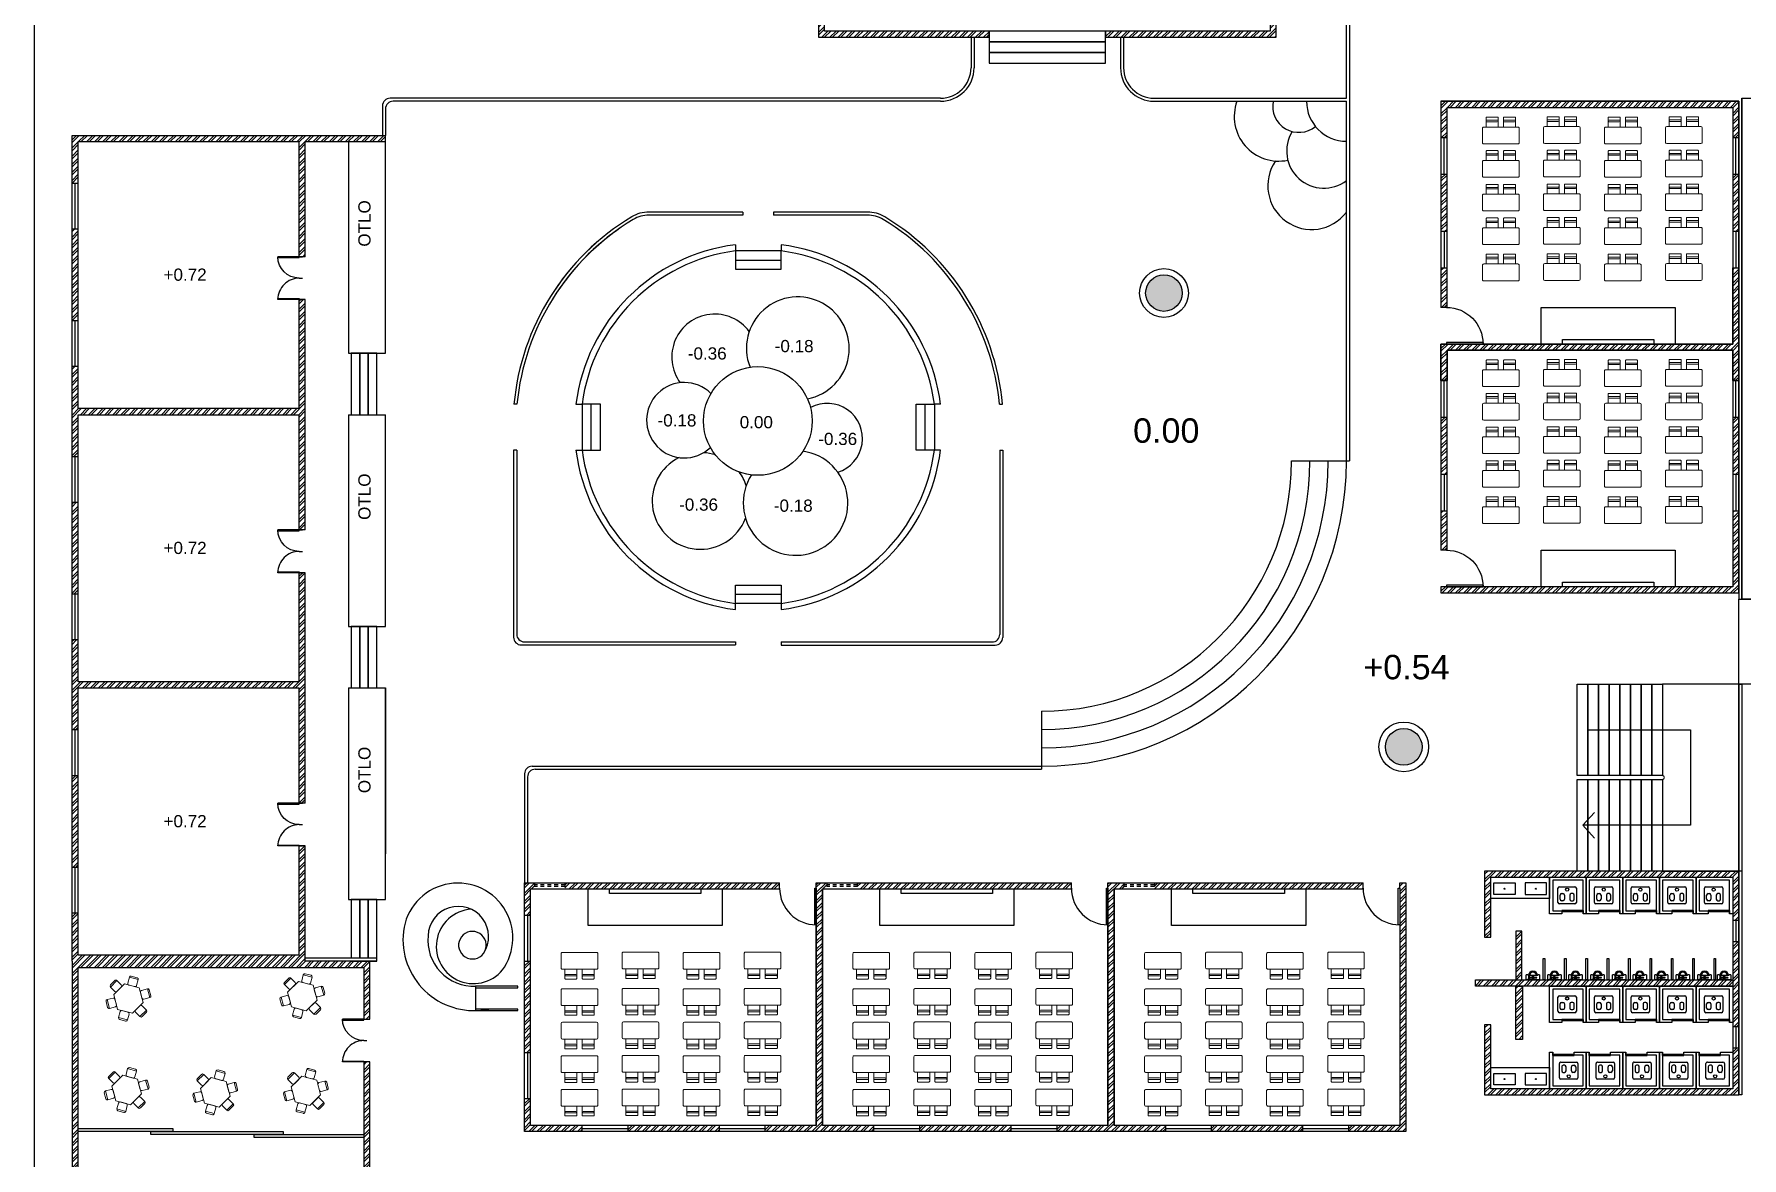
# Model space of a CAD drawing. Header units: metres. Extents: x 217 to 1422, y -179 to 129.
# Drawn here: x 318.2 to 374.1, y 49.3 to 86.1 of the extents above; entities that cross this region are included whole.
import ezdxf

# ---------------------------------------------------------------- set-up
doc = ezdxf.new("R2010")
doc.units = ezdxf.units.M
doc.header["$LTSCALE"] = 0.5
doc.header["$MEASUREMENT"] = 0
doc.linetypes.add('DASHED2', pattern=[0.375, 0.25, -0.125])
doc.layers.add('+1', color=255, linetype='Continuous')
doc.layers.add('FURNITURE F 1 100', color=255, linetype='Continuous', lineweight=13)
doc.styles.get("Standard").update_dxf_attribs({"font": 'arial.ttf'})

# ---------------------------------------------------------------- blocks, each defined once
blk = doc.blocks.new('*U14')
for p, q in [((-40, 0), (-40, 6)), ((0, 0), (0, 6))]:
    blk.add_line(p, q)
blk.add_lwpolyline([(0, 0), (0, -40), (-1.75, -40), (-1.75, 0)], close=True)
blk.add_arc((0, 0), 40, 180, 270)
blk = doc.blocks.new('BENCH1')
at = {"layer": 'FURNITURE F 1 100', "linetype": 'ByBlock', "transparency": 33554687}
for p, q in [((336.583, 46.751), (336.33, 46.751)), ((336.55, 46.726), (336.55, 46.375)), ((336.625, 46.35), (336.33, 46.35)), ((336.625, 46.182), (336.33, 46.182)), ((336.55, 45.806), (336.55, 46.157)), ((336.583, 45.781), (336.33, 45.781))]:
    blk.add_line(p, q, dxfattribs=at)
blk.add_lwpolyline([(336.29, 46.866), (335.82, 46.866, 0.414214), (335.78, 46.826), (335.78, 45.706, 0.414214), (335.82, 45.666), (336.29, 45.666, 0.414214), (336.33, 45.706), (336.33, 46.826, 0.414214)], format="xyb", close=True, dxfattribs=at)
for points in [[(336.65, 46.373), (336.65, 46.726, 0.414214), (336.625, 46.751), (336.53, 46.75, 0.41131), (336.5, 46.72), (336.5, 46.381, 0.411531), (336.53, 46.351), (336.625, 46.35, 0.414214), (336.65, 46.375)], [(336.65, 46.157, 0.414214), (336.625, 46.182), (336.53, 46.181, 0.411531), (336.5, 46.151), (336.5, 45.812, 0.41131), (336.53, 45.782), (336.625, 45.781, 0.414214), (336.65, 45.806), (336.65, 46.159)]]:
    blk.add_lwpolyline(points, format="xyb", dxfattribs=at)
for centre, start, end in [((336.575, 46.725), 90, 180), ((336.575, 46.376), 180.0433, 270.0433), ((336.575, 46.156), 89.9567, 179.9567), ((336.575, 45.807), 180, 270)]:
    blk.add_arc(centre, 0.025, start, end, dxfattribs=at)
blk = doc.blocks.new('*U20')
at = {"transparency": 33554687}
for p, q in [((-40, 0), (-40, 6)), ((0, 0), (0, 6))]:
    blk.add_line(p, q, dxfattribs=at)
blk.add_lwpolyline([(0, 0), (-40, 0), (-40, 1.75), (0, 1.75)], close=True, dxfattribs=at)
blk = doc.blocks.new('xixom3')
for p, q in [((-360, 56), (-360, 608)), ((-304, 665), (304, 665)), ((304, 0), (-304, 0)), ((-273, 179), (-273, 343)), ((-216, 399), (-163, 399)), ((-163, 122), (-216, 122)), ((-107, 343), (-107, 179)), ((107, 343), (107, 179)), ((216, 399), (163, 399)), ((163, 122), (216, 122)), ((273, 179), (273, 343)), ((360, 608), (360, 56))]:
    blk.add_line(p, q)
blk.add_circle((0, 553), 60.6)
for centre, start, end in [((-304, 608), 90, 180), ((-304, 56), 180, 270), ((-216, 343), 90, 180), ((-216, 179), 180, 270), ((-163, 343), 0, 90), ((-163, 179), 270, 0), ((163, 343), 90, 180), ((163, 179), 180, 270), ((216, 343), 0, 90), ((216, 179), 270, 0), ((304, 608), 0, 90), ((304, 56), 270, 0)]:
    blk.add_arc(centre, 56.4, start, end)
blk = doc.blocks.new('mb-tieunam2')
for p, q in [((-225, 0), (225, 0)), ((-225, -175), (-225, 0)), ((96.25, 0), (166.25, 0)), ((225, 0), (225, -175)), ((-225, -175), (-175, -175)), ((-175, -175), (-150, -150)), ((-150, -150), (150, -150)), ((-24.5, -66.2525), (-122.5, -66.2525)), ((-122.5, -83.75), (-24.5, -83.75)), ((19.325, -57.5), (113.75, -57.5)), ((113.75, -92.5), (19.6, -92.5)), ((105, -8.75), (157.5, -8.75)), ((105, -40), (105, -48.75)), ((157.5, -40), (105, -40)), ((105, -48.75), (157.5, -48.75)), ((105, -101.25), (105, -110.0025)), ((157.5, -101.25), (105, -101.25)), ((105, -110.0025), (157.5, -110.0025)), ((113.75, -8.75), (113.75, -40)), ((113.75, -48.75), (113.75, -101.25)), ((148.75, -40), (148.75, -8.75)), ((148.75, -101.25), (148.75, -48.75)), ((150, -150), (175, -175)), ((157.5, -48.75), (157.5, -40)), ((157.5, -110.0025), (157.5, -101.25)), ((175, -175), (225, -175))]:
    blk.add_line(p, q)
blk.add_circle((0, -75), 26.25)
for centre, radius, start, end in [((105.375, 0.385), 9.1422, 182.4084, 267.5916), ((157.125, 0.385), 9.1422, 272.4084, 357.5916), ((0, -150), 150, 180, 0), ((-122.5, -75), 8.75, 90, 270), ((0, -150), 112.5, 180, 0), ((0, -75), 43.75, 22.85047, 168.577), ((0, -75), 43.75, 191.8763, 336.5863)]:
    blk.add_arc(centre, radius, start, end)
blk = doc.blocks.new('WC')
at = {"transparency": 33554687}
for points in [[(365.917, 44.487), (365.917, 46.455), (373.849, 46.455), (373.849, 39.52), (365.917, 39.52), (365.917, 41.621), (365.717, 41.621), (365.717, 39.32), (374.049, 39.32), (374.049, 46.655), (365.717, 46.655), (365.717, 44.487)], [(365.917, 46.455), (367.849, 46.455), (367.849, 45.758), (365.917, 45.758)], [(366.022, 46.263), (366.718, 46.263), (366.718, 45.888), (366.022, 45.888)], [(367.745, 46.263), (367.049, 46.263), (367.049, 45.888), (367.745, 45.888)], [(368.949, 45.355), (368.949, 46.355), (367.949, 46.355), (367.949, 45.355), (368.249, 45.355), (368.249, 45.255), (367.849, 45.255), (367.849, 46.455), (369.049, 46.455), (369.049, 45.255), (368.949, 45.255)], [(370.149, 45.355), (370.149, 46.355), (369.149, 46.355), (369.149, 45.355), (369.449, 45.355), (369.449, 45.255), (369.049, 45.255), (369.049, 46.455), (370.249, 46.455), (370.249, 45.255), (370.149, 45.255)], [(371.349, 45.355), (371.349, 46.355), (370.349, 46.355), (370.349, 45.355), (370.649, 45.355), (370.649, 45.255), (370.249, 45.255), (370.249, 46.455), (371.449, 46.455), (371.449, 45.255), (371.349, 45.255)], [(372.549, 45.355), (372.549, 46.355), (371.549, 46.355), (371.549, 45.355), (371.849, 45.355), (371.849, 45.255), (371.449, 45.255), (371.449, 46.455), (372.649, 46.455), (372.649, 45.255), (372.549, 45.255)], [(373.749, 45.355), (373.749, 46.355), (372.749, 46.355), (372.749, 45.355), (373.049, 45.355), (373.049, 45.255), (372.649, 45.255), (372.649, 46.455), (373.849, 46.455), (373.849, 45.255), (373.749, 45.255)], [(366.741, 43.087), (366.941, 43.087), (366.941, 44.687), (366.741, 44.687)], [(367.689, 43.087), (367.639, 43.087), (367.639, 43.787), (367.689, 43.787)], [(368.389, 43.087), (368.339, 43.087), (368.339, 43.787), (368.389, 43.787)], [(369.089, 43.087), (369.039, 43.087), (369.039, 43.787), (369.089, 43.787)], [(369.789, 43.087), (369.739, 43.087), (369.739, 43.787), (369.789, 43.787)], [(370.489, 43.087), (370.439, 43.087), (370.439, 43.787), (370.489, 43.787)], [(371.189, 43.087), (371.139, 43.087), (371.139, 43.787), (371.189, 43.787)], [(371.889, 43.087), (371.839, 43.087), (371.839, 43.787), (371.889, 43.787)], [(372.589, 43.087), (372.539, 43.087), (372.539, 43.787), (372.589, 43.787)], [(373.289, 43.087), (373.239, 43.087), (373.239, 43.787), (373.289, 43.787)], [(365.417, 43.087), (373.849, 43.087), (373.849, 42.887), (365.417, 42.887)], [(366.746, 42.887), (366.964, 42.887), (366.964, 41.132), (366.746, 41.132)], [(368.949, 41.787), (368.949, 42.787), (367.949, 42.787), (367.949, 41.787), (368.249, 41.787), (368.249, 41.687), (367.849, 41.687), (367.849, 42.887), (369.049, 42.887), (369.049, 41.687), (368.949, 41.687)], [(370.149, 41.787), (370.149, 42.787), (369.149, 42.787), (369.149, 41.787), (369.449, 41.787), (369.449, 41.687), (369.049, 41.687), (369.049, 42.887), (370.249, 42.887), (370.249, 41.687), (370.149, 41.687)], [(371.349, 41.787), (371.349, 42.787), (370.349, 42.787), (370.349, 41.787), (370.649, 41.787), (370.649, 41.687), (370.249, 41.687), (370.249, 42.887), (371.449, 42.887), (371.449, 41.687), (371.349, 41.687)], [(372.549, 41.787), (372.549, 42.787), (371.549, 42.787), (371.549, 41.787), (371.849, 41.787), (371.849, 41.687), (371.449, 41.687), (371.449, 42.887), (372.649, 42.887), (372.649, 41.687), (372.549, 41.687)], [(373.749, 41.787), (373.749, 42.787), (372.749, 42.787), (372.749, 41.787), (373.049, 41.787), (373.049, 41.687), (372.649, 41.687), (372.649, 42.887), (373.849, 42.887), (373.849, 41.687), (373.749, 41.687)], [(367.949, 40.62), (367.949, 39.62), (368.949, 39.62), (368.949, 40.62), (368.649, 40.62), (368.649, 40.72), (369.049, 40.72), (369.049, 39.52), (367.849, 39.52), (367.849, 40.72), (367.949, 40.72)], [(369.149, 40.62), (369.149, 39.62), (370.149, 39.62), (370.149, 40.62), (369.849, 40.62), (369.849, 40.72), (370.249, 40.72), (370.249, 39.52), (369.049, 39.52), (369.049, 40.72), (369.149, 40.72)], [(370.349, 40.62), (370.349, 39.62), (371.349, 39.62), (371.349, 40.62), (371.049, 40.62), (371.049, 40.72), (371.449, 40.72), (371.449, 39.52), (370.249, 39.52), (370.249, 40.72), (370.349, 40.72)], [(371.549, 40.62), (371.549, 39.62), (372.549, 39.62), (372.549, 40.62), (372.249, 40.62), (372.249, 40.72), (372.649, 40.72), (372.649, 39.52), (371.449, 39.52), (371.449, 40.72), (371.549, 40.72)], [(372.749, 40.62), (372.749, 39.62), (373.749, 39.62), (373.749, 40.62), (373.449, 40.62), (373.449, 40.72), (373.849, 40.72), (373.849, 39.52), (372.649, 39.52), (372.649, 40.72), (372.749, 40.72)], [(365.917, 40.217), (367.849, 40.217), (367.849, 39.52), (365.917, 39.52)], [(366.022, 40.025), (366.718, 40.025), (366.718, 39.65), (366.022, 39.65)], [(367.745, 40.025), (367.049, 40.025), (367.049, 39.65), (367.745, 39.65)]]:
    blk.add_lwpolyline(points, close=True, dxfattribs=at)
for centre in [(366.37, 46.075), (367.397, 46.075), (366.37, 39.837), (367.397, 39.837)]:
    blk.add_circle(centre, 0.0158, dxfattribs=at)
for name, p, xscale, yscale, zscale in [('xixom3', (368.423, 45.581), 0.0008390603702762252, 0.0008390603702762252, 0.0008390603702762252), ('xixom3', (369.623, 45.581), 0.0008390603702762252, 0.0008390603702762252, 0.0008390603702762252), ('xixom3', (370.823, 45.581), 0.0008390603702762252, 0.0008390603702762252, 0.0008390603702762252), ('xixom3', (372.023, 45.581), 0.0008390603702762252, 0.0008390603702762252, 0.0008390603702762252), ('xixom3', (373.223, 45.581), 0.0008390603702762252, 0.0008390603702762252, 0.0008390603702762252), ('xixom3', (368.423, 42.013), 0.0008390603702762252, 0.0008390603702762252, 0.0008390603702762252), ('xixom3', (369.623, 42.013), 0.0008390603702762252, 0.0008390603702762252, 0.0008390603702762252), ('xixom3', (370.823, 42.013), 0.0008390603702762252, 0.0008390603702762252, 0.0008390603702762252), ('xixom3', (372.023, 42.013), 0.0008390603702762252, 0.0008390603702762252, 0.0008390603702762252), ('xixom3', (373.223, 42.013), 0.0008390603702762252, 0.0008390603702762252, 0.0008390603702762252), ('*U20', (367.949, 40.615), -0.01749999999999975, 0.01749999999999975, 0.01749999999999975), ('*U20', (369.149, 40.615), -0.01749999999999975, 0.01749999999999975, 0.01749999999999975), ('*U20', (370.349, 40.615), -0.01749999999999975, 0.01749999999999975, 0.01749999999999975), ('*U20', (371.549, 40.615), -0.01749999999999975, 0.01749999999999975, 0.01749999999999975), ('*U20', (372.749, 40.615), -0.01749999999999975, 0.01749999999999975, 0.01749999999999975)]:
    blk.add_blockref(name, p, dxfattribs=dict(at, xscale=xscale, yscale=yscale, zscale=zscale))
at = {"transparency": 33554687, "rotation": 180}
for name, p, xscale, yscale, zscale in [('*U20', (368.949, 45.36), -0.01749999999999975, 0.01749999999999975, 0.01749999999999975), ('*U20', (370.149, 45.36), -0.01749999999999975, 0.01749999999999975, 0.01749999999999975), ('*U20', (371.349, 45.36), -0.01749999999999975, 0.01749999999999975, 0.01749999999999975), ('*U20', (372.549, 45.36), -0.01749999999999975, 0.01749999999999975, 0.01749999999999975), ('*U20', (373.749, 45.36), -0.01749999999999975, 0.01749999999999975, 0.01749999999999975), ('mb-tieunam2', (367.302, 43.087), 0.000966153071577638, 0.000966153071577638, 0.000966153071577638), ('mb-tieunam2', (368.007, 43.087), 0.000966153071577638, 0.000966153071577638, 0.000966153071577638), ('mb-tieunam2', (368.696, 43.087), 0.000966153071577638, 0.000966153071577638, 0.000966153071577638), ('mb-tieunam2', (369.421, 43.087), 0.000966153071577638, 0.000966153071577638, 0.000966153071577638), ('mb-tieunam2', (370.126, 43.087), 0.000966153071577638, 0.000966153071577638, 0.000966153071577638), ('mb-tieunam2', (370.805, 43.087), 0.000966153071577638, 0.000966153071577638, 0.000966153071577638), ('mb-tieunam2', (371.51, 43.087), 0.000966153071577638, 0.000966153071577638, 0.000966153071577638), ('mb-tieunam2', (372.215, 43.087), 0.000966153071577638, 0.000966153071577638, 0.000966153071577638), ('mb-tieunam2', (372.929, 43.087), 0.000966153071577638, 0.000966153071577638, 0.000966153071577638), ('mb-tieunam2', (373.57, 43.087), 0.000966153071577638, 0.000966153071577638, 0.000966153071577638), ('*U20', (368.949, 41.792), -0.01749999999999975, 0.01749999999999975, 0.01749999999999975), ('*U20', (370.149, 41.792), -0.01749999999999975, 0.01749999999999975, 0.01749999999999975), ('*U20', (371.349, 41.792), -0.01749999999999975, 0.01749999999999975, 0.01749999999999975), ('*U20', (372.549, 41.792), -0.01749999999999975, 0.01749999999999975, 0.01749999999999975), ('*U20', (373.749, 41.792), -0.01749999999999975, 0.01749999999999975, 0.01749999999999975), ('xixom3', (368.476, 40.394), 0.0008390603702762252, 0.0008390603702762252, 0.0008390603702762252), ('xixom3', (369.676, 40.394), 0.0008390603702762252, 0.0008390603702762252, 0.0008390603702762252), ('xixom3', (370.876, 40.394), 0.0008390603702762252, 0.0008390603702762252, 0.0008390603702762252), ('xixom3', (372.076, 40.394), 0.0008390603702762252, 0.0008390603702762252, 0.0008390603702762252), ('xixom3', (373.276, 40.394), 0.0008390603702762252, 0.0008390603702762252, 0.0008390603702762252)]:
    blk.add_blockref(name, p, dxfattribs=dict(at, xscale=xscale, yscale=yscale, zscale=zscale))
blk = doc.blocks.new('MESA PARA LACTANTES')
for p, q in [((-0.585, 1.186), (-0.685, 1.013)), ((-0.517, 1.204), (-0.667, 0.945)), ((-0.343, 1.104), (-0.517, 1.204)), ((-0.25, 1.166), (-0.5, 0.733)), ((0.25, 1.166), (-0.25, 1.166)), ((-0.15, 1.416), (-0.15, 1.216)), ((0.15, 1.416), (-0.15, 1.416)), ((0.1, 1.466), (-0.1, 1.466)), ((-0.1, 1.166), (0.1, 1.166)), ((0.15, 1.216), (0.15, 1.416)), ((0.5, 0.733), (0.25, 1.166)), ((0.517, 1.204), (0.343, 1.104)), ((0.667, 0.945), (0.517, 1.204)), ((0.685, 1.013), (0.585, 1.186)), ((-0.667, 0.945), (-0.493, 0.845)), ((-0.667, 0.521), (-0.493, 0.621)), ((-0.5, 0.733), (-0.25, 0.3)), ((-0.425, 0.863), (-0.325, 1.036)), ((-0.425, 0.603), (-0.325, 0.43)), ((0.25, 0.3), (0.5, 0.733)), ((0.325, 1.036), (0.425, 0.863)), ((0.325, 0.43), (0.425, 0.603)), ((0.493, 0.845), (0.667, 0.945)), ((0.493, 0.621), (0.667, 0.521)), ((-0.585, 0.28), (-0.685, 0.453)), ((-0.517, 0.262), (-0.667, 0.521)), ((-0.343, 0.362), (-0.517, 0.262)), ((-0.25, 0.3), (0.25, 0.3)), ((-0.15, 0.05), (-0.15, 0.25)), ((0.15, 0.05), (-0.15, 0.05)), ((-0.1, 0.3), (0.1, 0.3)), ((0.1, 0), (-0.1, 0)), ((0.15, 0.25), (0.15, 0.05)), ((0.517, 0.262), (0.343, 0.362)), ((0.667, 0.521), (0.517, 0.262)), ((0.685, 0.453), (0.585, 0.28))]:
    blk.add_line(p, q)
for centre, start, end in [((-0.542, 1.161), 60, 150), ((-0.1, 1.416), 90, 180), ((-0.1, 1.216), 180, 270), ((0.1, 1.416), 0, 90), ((0.1, 1.216), 270, 0), ((0.542, 1.161), 30, 120), ((-0.642, 0.988), 150, 240), ((-0.468, 0.888), 240, 330), ((-0.468, 0.578), 30, 120), ((-0.368, 1.061), 330, 60), ((0.368, 1.061), 120, 210), ((0.468, 0.888), 210, 300), ((0.468, 0.578), 60, 150), ((0.642, 0.988), 300, 30), ((-0.642, 0.478), 120, 210), ((-0.542, 0.305), 210, 300), ((-0.368, 0.405), 300, 30), ((-0.1, 0.25), 90, 180), ((-0.1, 0.05), 180, 270), ((0.1, 0.25), 0, 90), ((0.1, 0.05), 270, 0), ((0.368, 0.405), 150, 240), ((0.542, 0.305), 240, 330), ((0.642, 0.478), 330, 60)]:
    blk.add_arc(centre, 0.05, start, end)

msp = doc.modelspace()

# ---------------------------------------------------------------- hatches: boundary and pattern name
at = {"ltscale": 0.5, "transparency": 33554636}
h = msp.add_hatch(dxfattribs=at)
h.set_pattern_fill('ANSI32', color=256, scale=0.5)
h.paths.add_polyline_path([(329.689, 82.772), (319.416, 82.772), (319.416, 81.196), (319.616, 81.196), (319.616, 82.572), (326.862, 82.572), (326.862, 78.796), (326.967, 78.796), (327.062, 78.796), (327.062, 82.572), (329.689, 82.572)])
h.paths.add_polyline_path([(319.616, 79.696), (319.416, 79.696), (319.416, 76.696), (319.616, 76.696)])
h.paths.add_polyline_path([(319.616, 75.196), (319.416, 75.196), (319.416, 72.242), (319.616, 72.242), (319.616, 73.619), (326.862, 73.619), (326.862, 69.842), (327.062, 69.842), (327.062, 73.619), (327.062, 77.396), (326.862, 77.396), (326.862, 73.819), (319.616, 73.819)])
h.paths.add_polyline_path([(319.616, 70.742), (319.416, 70.742), (319.416, 67.742), (319.616, 67.742)])
h.paths.add_polyline_path([(327.062, 68.442), (326.862, 68.442), (326.862, 64.866), (319.616, 64.866), (319.616, 66.242), (319.416, 66.242), (319.416, 63.289), (319.616, 63.289), (319.616, 64.666), (326.862, 64.666), (326.862, 60.889), (327.062, 60.889), (327.062, 64.666)])
h.paths.add_polyline_path([(319.616, 61.789), (319.416, 61.789), (319.416, 58.789), (319.616, 58.789)])
h.paths.add_polyline_path([(329.178, 55.712), (327.062, 55.712), (327.062, 59.489), (326.862, 59.489), (326.862, 55.912), (319.616, 55.912), (319.616, 57.289), (319.416, 57.289), (319.416, 55.712), (319.416, 47.759), (319.616, 47.759), (319.616, 55.512), (328.978, 55.512), (328.978, 53.813), (329.083, 53.813), (329.178, 53.813)])
h.paths.add_polyline_path([(329.178, 52.413), (328.978, 52.413), (328.978, 47.759), (329.178, 47.759)], flags=17)
h.paths.add_polyline_path([(335.404, 47.859), (331.223, 47.859), (331.223, 37.599), (331.423, 37.599), (331.423, 47.659), (335.404, 47.659)])
h.paths.add_polyline_path([(340.985, 47.859), (336.804, 47.859), (336.804, 47.659), (340.785, 47.659), (340.785, 37.599), (340.985, 37.599)])
h.paths.add_polyline_path([(334.57, 58.286), (334.248, 58.286), (334.248, 57.209), (334.448, 57.209), (334.448, 58.086), (334.57, 58.086)])
h.paths.add_polyline_path([(342.61, 58.286), (335.57, 58.286), (335.57, 58.086), (342.61, 58.086)])
h.paths.add_polyline_path([(334.448, 55.709), (334.248, 55.709), (334.248, 52.709), (334.448, 52.709)])
h.paths.add_polyline_path([(334.448, 51.209), (334.248, 51.209), (334.248, 50.132), (336.129, 50.132), (336.129, 50.332), (334.448, 50.332)])
h.paths.add_polyline_path([(340.629, 50.332), (337.629, 50.332), (337.629, 50.132), (340.629, 50.132)])
h.paths.add_polyline_path([(350.191, 50.332), (347.191, 50.332), (347.191, 50.132), (350.191, 50.132)])
h.paths.add_polyline_path([(355.253, 50.332), (353.572, 50.332), (353.572, 58.086), (353.895, 58.086), (353.895, 58.286), (353.372, 58.286), (353.372, 58.106), (353.372, 56.906), (353.372, 50.332), (351.691, 50.332), (351.691, 50.132), (353.572, 50.132), (355.253, 50.132)])
h.paths.add_polyline_path([(352.172, 58.286), (345.153, 58.286), (345.153, 58.086), (352.172, 58.086)])
h.paths.add_polyline_path([(344.153, 58.286), (343.81, 58.286), (343.81, 58.106), (343.81, 56.906), (343.81, 50.332), (342.129, 50.332), (342.129, 50.132), (344.01, 50.132), (345.691, 50.132), (345.691, 50.332), (344.01, 50.332), (344.01, 58.086), (344.153, 58.086)])
h.paths.add_polyline_path([(361.735, 58.286), (354.895, 58.286), (354.895, 58.086), (361.735, 58.086)])
h.paths.add_polyline_path([(363.135, 58.286), (362.935, 58.286), (362.935, 58.106), (362.935, 56.906), (362.935, 50.332), (361.253, 50.332), (361.253, 50.132), (363.135, 50.132)])
h.paths.add_polyline_path([(359.753, 50.332), (356.753, 50.332), (356.753, 50.132), (359.753, 50.132)])
h.paths.add_polyline_path([(344.083, 92.018), (343.883, 92.018), (343.883, 91.085), (344.083, 91.085)])
h.paths.add_polyline_path([(344.083, 89.885), (343.883, 89.885), (343.883, 85.988), (349.473, 85.988), (349.473, 86.188), (344.083, 86.188), (344.083, 87.638), (344.083, 87.988), (344.083, 88.338), (344.083, 88.688), (344.083, 89.059), (345.133, 89.059), (345.133, 89.238), (347.375, 89.238), (347.375, 89.259), (346.658, 89.259), (344.083, 89.259)])
h.paths.add_polyline_path([(348.783, 90.09), (348.583, 90.09), (348.583, 89.259), (347.575, 89.259), (347.575, 89.059), (348.783, 89.059)])
h.paths.add_polyline_path([(348.783, 92.207), (348.583, 92.207), (348.583, 91.974), (348.783, 91.974)])
h.paths.add_polyline_path([(348.783, 93.481), (348.583, 93.481), (348.583, 93.207), (348.688, 93.207), (348.783, 93.207)])
h.paths.add_polyline_path([(344.083, 94.149), (343.883, 94.149), (343.883, 93.218), (344.083, 93.218)])
h.paths.add_polyline_path([(344.083, 95.788), (348.583, 95.788), (348.583, 95.598), (348.783, 95.598), (348.783, 95.788), (349.363, 95.788), (349.363, 95.988), (343.883, 95.988), (343.883, 95.349), (344.083, 95.349)])
h.paths.add_polyline_path([(358.883, 95.988), (353.403, 95.988), (353.403, 95.788), (358.683, 95.788), (358.683, 92.959), (353.983, 92.959), (353.983, 92.759), (354.183, 92.759), (355.137, 92.759), (358.683, 92.759), (358.683, 89.259), (355.391, 89.259), (355.391, 89.238), (357.633, 89.238), (357.633, 89.059), (358.683, 89.059), (358.683, 86.188), (353.293, 86.188), (353.293, 85.988), (358.883, 85.988)])
h.paths.add_polyline_path([(355.191, 89.259), (354.183, 89.259), (354.183, 91.759), (353.983, 91.759), (353.983, 89.059), (355.191, 89.059)], flags=17)
h.paths.add_polyline_path([(353.949, 72.26), (356.524, 72.26), (356.524, 73.909), (353.949, 73.909)], flags=9)
h.paths.add_polyline_path([(361.48, 64.51), (364.707, 64.51), (364.707, 66.159), (361.48, 66.159)], flags=9)
at = {"ltscale": 0.5, "transparency": 33554687}
h = msp.add_hatch(dxfattribs=at)
h.set_pattern_fill('ANSI32', color=256, scale=0.5)
h.paths.add_polyline_path([(361.389, 94.584), (363.075, 94.584), (363.075, 94.784), (361.19, 94.784), (361.192, 89.038), (361.189, 86.631), (361.389, 86.631)])
h.paths.add_polyline_path([(367.797, 94.784), (364.275, 94.784), (364.275, 94.584), (367.797, 94.584)])
h.paths.add_polyline_path([(370.951, 94.784), (368.997, 94.784), (368.997, 94.584), (370.751, 94.584), (370.751, 93.707), (370.951, 93.707)])
h.paths.add_polyline_path([(370.951, 92.507), (370.751, 92.507), (370.751, 90.753), (370.951, 90.753)])
h.paths.add_polyline_path([(370.951, 89.553), (370.751, 89.553), (370.751, 86.831), (362.589, 86.831), (362.589, 86.631), (370.951, 86.631)])
h.paths.add_polyline_path([(364.487, 83.688), (373.849, 83.688), (373.849, 82.704), (374.049, 82.704), (374.049, 83.888), (364.287, 83.888), (364.287, 82.704), (364.487, 82.704)])
h.paths.add_polyline_path([(364.487, 81.504), (364.287, 81.504), (364.287, 79.629), (364.487, 79.629)])
h.paths.add_polyline_path([(364.487, 78.429), (364.287, 78.429), (364.287, 77.134), (364.487, 77.134)])
h.paths.add_polyline_path([(374.049, 81.504), (373.849, 81.504), (373.849, 79.629), (374.049, 79.629)])
h.paths.add_polyline_path([(364.487, 73.54), (364.287, 73.54), (364.287, 71.666), (364.487, 71.666)])
h.paths.add_polyline_path([(364.487, 70.466), (364.287, 70.466), (364.287, 69.181), (364.467, 69.181), (364.487, 69.181)], flags=17)
h.paths.add_polyline_path([(374.049, 70.466), (373.849, 70.466), (373.849, 67.981), (364.487, 67.981), (364.287, 67.981), (364.287, 67.781), (374.049, 67.781)])
h.paths.add_polyline_path([(374.049, 73.54), (373.849, 73.54), (373.849, 71.666), (374.049, 71.666)])
h.paths.add_polyline_path([(353.949, 72.26), (356.524, 72.26), (356.524, 73.909), (353.949, 73.909)], flags=9)
h.paths.add_polyline_path([(361.48, 64.51), (364.707, 64.51), (364.707, 66.159), (361.48, 66.159)], flags=9)
h = msp.add_hatch(dxfattribs=at)
h.set_pattern_fill('ANSI32', color=256, scale=0.5)
h.paths.add_polyline_path([(374.049, 78.429), (373.849, 78.429), (373.849, 75.934), (367.568, 75.934), (364.287, 75.934), (364.287, 74.74), (364.487, 74.74), (364.487, 75.734), (373.849, 75.734), (373.849, 74.74), (374.049, 74.74)])
at = {"ltscale": 0.5, "transparency": 33554636}
h = msp.add_hatch(dxfattribs=at)
h.set_pattern_fill('AR-CONC', color=256, scale=0.05)
h.set_pattern_definition([(50, (0, 0), (0.3586301, -0.03137607), [0.0375, -0.4125]), (355, (0, 0), (-0.06937567, 0.37609607), [0.03, -0.33]), (100.45144, (0.0299, -0.0026), (0.28925442, 0.34472), [0.0318701, -0.35057106]), (46.1842, (0, 0.1), (0.53362067, -0.08275964), [0.05625, -0.61875]), (96.63564, (0.04447, 0.0931), (0.467331, 0.4870593), [0.0478052, -0.5258569]), (351.18416, (0, 0.1), (0.467331, 0.4870593), [0.045, -0.495]), (21, (0.05, 0.075), (0.29845353, -0.20130945), [0.0375, -0.4125]), (326, (0.05, 0.075), (0.12165767, 0.36257502), [0.03, -0.33]), (71.45144, (0.07487, 0.05822), (0.4201112, 0.16126558), [0.0318701, -0.35057106]), (37.5, (0, 0), (0.006079928, 0.166446927), [0, -0.326, 0, -0.335, 0, -0.33125]), (7.5, (0, 0), (0.13153477, 0.19720586), [0, -0.191, 0, -0.3185, 0, -0.12625]), (327.5, (-0.1115, 0), (0.26691122, -0.011277436), [0, -0.125, 0, -0.39, 0, -0.5175]), (317.5, (-0.1615, 0), (0.29159308, 0.05005249), [0, -0.1625, 0, -0.259, 0, -0.3675])])
h.paths.add_polyline_path([(354.607, 77.606, 1), (355.807, 77.606, 1)])
h.paths.add_polyline_path([(362.468, 62.736, 1), (363.668, 62.736, 1)])
h = msp.add_hatch(dxfattribs=at)
h.set_pattern_fill('ANSI32', color=256, scale=0.5)
h.paths.add_polyline_path([(374.049, 58.668), (365.717, 58.668), (365.717, 56.5), (365.917, 56.5), (365.917, 58.468), (373.849, 58.468), (373.849, 57.06), (374.049, 57.06)])
h.paths.add_polyline_path([(374.049, 56.36), (373.849, 56.36), (373.849, 53.576), (374.049, 53.576)])
h.paths.add_polyline_path([(373.849, 55.1), (365.417, 55.1), (365.417, 54.9), (373.849, 54.9)])
h.paths.add_polyline_path([(366.941, 56.7), (366.741, 56.7), (366.741, 55.1), (366.941, 55.1)])
h.paths.add_polyline_path([(366.964, 54.9), (366.746, 54.9), (366.746, 53.144), (366.964, 53.144)])
h.paths.add_polyline_path([(365.917, 53.634), (365.717, 53.634), (365.717, 51.332), (374.049, 51.332), (374.049, 52.876), (373.849, 52.876), (373.849, 51.532), (365.917, 51.532)])

# ---------------------------------------------------------------- linework, layer by layer
at = {"layer": '+1', "transparency": 33554687}
msp.add_lwpolyline([(349.582, 64.818)], close=True, dxfattribs=at)
at = {"layer": '+1', "transparency": 33554483}
for points in [[(332.502, 57.416, 1.612382), (333.588, 55.519, 1.299286), (330.265, 56.549, 0.492738), (333.078, 54.145)], [(332.971, 56.108, 11.637568), (332.902, 55.97, 1.328127), (331.088, 56.549, 0.457526), (332.645, 54.895)]]:
    msp.add_lwpolyline(points, format="xyb", dxfattribs=at)
msp.add_lwpolyline([(332.645, 54.845), (334.023, 54.845), (334.023, 54.895), (332.645, 54.895), (332.645, 54.095), (334.023, 54.095), (334.023, 54.145), (332.645, 54.145)], dxfattribs=at)
msp.add_line((318.173, 95.988), (318.173, 19.948))
at = {"transparency": 33554687}
for p, q in [((361.189, 83.988), (361.189, 86.631)), ((361.289, 86.631), (361.289, 72.103)), ((374.149, 83.988), (374.149, 67.581)), ((361.189, 72.103), (361.189, 83.888)), ((364.287, 83.888), (374.049, 83.888)), ((374.049, 83.888), (374.049, 67.581)), ((364.487, 77.134), (364.287, 77.134)), ((364.487, 75.734), (373.849, 75.734)), ((359.389, 72.103), (361.189, 72.103)), ((361.189, 72.103), (361.289, 72.103)), ((364.487, 69.181), (364.287, 69.181)), ((374.049, 67.581), (374.149, 67.581)), ((374.049, 64.796), (374.149, 64.796)), ((374.049, 64.796), (374.049, 51.332)), ((374.149, 64.796), (374.149, 51.332)), ((351.189, 63.903), (351.189, 62.103)), ((369.099, 63.296), (372.463, 63.296)), ((372.463, 63.296), (372.463, 60.168)), ((334.248, 61.853), (334.248, 58.286)), ((334.348, 61.753), (334.348, 58.286)), ((334.498, 62.103), (351.189, 62.103)), ((334.598, 62.003), (351.189, 62.003)), ((351.189, 62.103), (351.189, 62.003)), ((368.941, 60.168), (369.319, 60.59)), ((372.463, 60.168), (368.941, 60.168)), ((368.941, 60.168), (369.319, 59.745)), ((342.61, 58.086), (342.61, 58.286)), ((343.81, 58.086), (343.81, 58.286)), ((352.172, 58.086), (352.172, 58.286)), ((353.372, 58.086), (353.372, 58.286)), ((361.735, 58.086), (361.735, 58.286)), ((362.935, 58.086), (362.935, 58.286)), ((334.448, 57.209), (334.248, 57.209)), ((334.348, 57.209), (334.348, 55.709)), ((334.448, 55.709), (334.248, 55.709)), ((334.448, 52.709), (334.248, 52.709)), ((334.348, 52.709), (334.348, 51.209)), ((334.448, 51.209), (334.248, 51.209)), ((374.149, 51.332), (374.049, 51.332)), ((336.129, 50.332), (336.129, 50.132)), ((336.129, 50.232), (337.629, 50.232)), ((337.629, 50.332), (337.629, 50.132)), ((340.629, 50.332), (340.629, 50.132)), ((340.629, 50.232), (342.129, 50.232)), ((342.129, 50.332), (342.129, 50.132)), ((345.691, 50.332), (345.691, 50.132)), ((345.691, 50.232), (347.191, 50.232)), ((347.191, 50.332), (347.191, 50.132)), ((350.191, 50.332), (350.191, 50.132)), ((350.191, 50.232), (351.691, 50.232)), ((351.691, 50.332), (351.691, 50.132)), ((355.253, 50.332), (355.253, 50.132)), ((355.253, 50.232), (356.753, 50.232)), ((356.753, 50.332), (356.753, 50.132)), ((359.753, 50.332), (359.753, 50.132)), ((359.753, 50.232), (361.253, 50.232)), ((361.253, 50.332), (361.253, 50.132))]:
    msp.add_line(p, q, dxfattribs=at)
at = {"transparency": 33554636}
for p, q in [((348.883, 85.988), (348.883, 84.988)), ((348.983, 85.988), (348.983, 84.988)), ((353.783, 85.988), (353.783, 84.988)), ((353.883, 85.988), (353.883, 84.988)), ((347.883, 83.988), (329.84, 83.988)), ((354.883, 83.988), (361.189, 83.988)), ((329.59, 83.738), (329.589, 82.772)), ((329.69, 83.638), (329.689, 82.772)), ((347.883, 83.888), (329.94, 83.888)), ((354.883, 83.888), (361.189, 83.888)), ((326.862, 78.796), (326.862, 82.572)), ((327.062, 78.796), (327.062, 82.572)), ((327.062, 82.572), (329.689, 82.572)), ((329.689, 82.772), (329.689, 82.772)), ((341.407, 80.259), (338.326, 80.259)), ((341.407, 80.159), (338.326, 80.159)), ((341.407, 80.259), (341.407, 80.159)), ((345.487, 80.259), (342.407, 80.259)), ((342.407, 80.259), (342.407, 80.159)), ((345.487, 80.159), (342.407, 80.159)), ((341.157, 79.186), (341.157, 78.984)), ((342.657, 79.186), (342.657, 78.984)), ((327.062, 78.796), (326.862, 78.796)), ((341.157, 78.684), (342.657, 78.684)), ((326.862, 73.819), (326.862, 77.396)), ((327.062, 77.396), (326.862, 77.396)), ((327.062, 73.619), (327.062, 77.396)), ((333.999, 73.961), (333.898, 73.961)), ((335.932, 73.961), (336.133, 73.961)), ((336.433, 72.461), (336.433, 73.961)), ((347.38, 72.461), (347.38, 73.961)), ((347.882, 73.961), (347.68, 73.961)), ((349.814, 73.961), (349.915, 73.961)), ((326.862, 69.842), (326.862, 73.619)), ((327.062, 69.842), (327.062, 73.619)), ((328.481, 73.619), (329.689, 73.619)), ((333.891, 72.461), (333.891, 66.326)), ((333.991, 72.461), (333.891, 72.461)), ((333.991, 72.461), (333.991, 66.426)), ((335.932, 72.461), (336.133, 72.461)), ((347.882, 72.461), (347.68, 72.461)), ((349.822, 72.461), (349.923, 72.461)), ((349.823, 72.461), (349.823, 66.423)), ((349.923, 72.461), (349.923, 66.323)), ((327.062, 69.842), (326.862, 69.842)), ((326.862, 64.866), (326.862, 68.442)), ((327.062, 68.442), (326.862, 68.442)), ((327.062, 64.666), (327.062, 68.442)), ((341.157, 67.737), (342.657, 67.737)), ((341.157, 67.236), (341.157, 67.437)), ((342.657, 67.437), (342.657, 67.236)), ((334.141, 66.076), (341.157, 66.076)), ((334.241, 66.176), (341.157, 66.176)), ((341.157, 66.176), (341.157, 66.076)), ((342.657, 66.173), (349.573, 66.173)), ((342.657, 66.173), (342.657, 66.073)), ((342.657, 66.073), (349.673, 66.073)), ((326.862, 60.889), (326.862, 64.666)), ((327.062, 60.889), (327.062, 64.666)), ((328.481, 64.666), (329.689, 64.666)), ((327.062, 60.889), (326.862, 60.889)), ((326.862, 55.912), (326.862, 59.489)), ((327.062, 59.489), (326.862, 59.489)), ((327.062, 55.712), (327.062, 59.489)), ((329.407, 55.812), (327.062, 55.812)), ((329.407, 55.712), (327.062, 55.712))]:
    msp.add_line(p, q, dxfattribs=at)
at = {"ltscale": 0.5, "transparency": 33554636}
for p, q in [((329.689, 82.572), (329.689, 82.772)), ((319.616, 81.196), (319.416, 81.196)), ((319.516, 79.696), (319.516, 81.196)), ((319.616, 79.696), (319.416, 79.696)), ((319.616, 76.696), (319.416, 76.696)), ((319.516, 75.196), (319.516, 76.696)), ((319.616, 75.196), (319.416, 75.196)), ((319.616, 72.242), (319.416, 72.242)), ((319.516, 70.742), (319.516, 72.242)), ((319.616, 70.742), (319.416, 70.742)), ((319.616, 67.742), (319.416, 67.742)), ((319.516, 66.242), (319.516, 67.742)), ((319.616, 66.242), (319.416, 66.242)), ((319.616, 63.289), (319.416, 63.289)), ((319.516, 61.789), (319.516, 63.289)), ((319.616, 61.789), (319.416, 61.789)), ((319.616, 58.789), (319.416, 58.789)), ((319.516, 57.289), (319.516, 58.789)), ((319.616, 57.289), (319.416, 57.289))]:
    msp.add_line(p, q, dxfattribs=at)
at = {"ltscale": 0.5, "transparency": 33554687}
for p, q in [((364.287, 82.704), (364.487, 82.704)), ((364.387, 81.504), (364.387, 82.704)), ((373.849, 82.704), (374.049, 82.704)), ((373.949, 81.504), (373.949, 82.704)), ((364.287, 81.504), (364.487, 81.504)), ((373.849, 81.504), (374.049, 81.504)), ((364.287, 79.629), (364.487, 79.629)), ((364.387, 79.629), (364.387, 78.429)), ((373.849, 79.629), (374.049, 79.629)), ((373.949, 79.629), (373.949, 78.429)), ((364.287, 78.429), (364.487, 78.429)), ((373.849, 78.429), (374.049, 78.429)), ((364.287, 74.74), (364.487, 74.74)), ((364.387, 73.54), (364.387, 74.74)), ((373.849, 74.74), (374.049, 74.74)), ((373.949, 73.54), (373.949, 74.74)), ((364.287, 73.54), (364.487, 73.54)), ((373.849, 73.54), (374.049, 73.54)), ((364.287, 71.666), (364.487, 71.666)), ((364.387, 71.666), (364.387, 70.466)), ((373.849, 71.666), (374.049, 71.666)), ((373.949, 71.666), (373.949, 70.466)), ((364.287, 70.466), (364.487, 70.466)), ((373.849, 70.466), (374.049, 70.466)), ((373.849, 57.06), (374.049, 57.06)), ((373.949, 57.06), (373.949, 56.36)), ((373.849, 56.36), (374.049, 56.36)), ((373.849, 53.576), (374.049, 53.576)), ((373.949, 53.576), (373.949, 52.876)), ((373.849, 52.876), (374.049, 52.876))]:
    msp.add_line(p, q, dxfattribs=at)
at = {"linetype": 'DASHED2', "transparency": 33554687}
for p, q in [((334.57, 58.286), (334.57, 58.086)), ((335.57, 58.286), (335.57, 58.086)), ((344.153, 58.286), (344.153, 58.086)), ((345.153, 58.286), (345.153, 58.086)), ((353.895, 58.286), (353.895, 58.086)), ((354.895, 58.286), (354.895, 58.086)), ((335.57, 58.211), (334.57, 58.211)), ((335.57, 58.161), (334.57, 58.161)), ((345.153, 58.211), (344.153, 58.211)), ((345.153, 58.161), (344.153, 58.161)), ((354.895, 58.211), (353.895, 58.211)), ((354.895, 58.161), (353.895, 58.161))]:
    msp.add_line(p, q, dxfattribs=at)
at = {"transparency": 33554636}
for points in [[(348.783, 95.788), (349.363, 95.788), (349.363, 95.988), (343.883, 95.988), (343.883, 85.988), (349.473, 85.988), (349.473, 86.188), (344.083, 86.188), (344.083, 89.059)], [(358.683, 89.059), (358.683, 86.188), (353.293, 86.188), (353.293, 85.988), (358.883, 85.988), (358.883, 95.988), (353.403, 95.988), (353.403, 95.788), (358.683, 95.788), (358.683, 92.959)], [(319.416, 55.712), (319.416, 82.772), (329.689, 82.772)], [(326.862, 73.819), (319.616, 73.819), (319.616, 82.572), (326.862, 82.572)], [(328.481, 82.572), (328.481, 75.636), (329.689, 75.636), (329.689, 82.572)], [(329.689, 77.136), (329.689, 82.572)], [(326.862, 64.866), (319.616, 64.866), (319.616, 73.619), (326.862, 73.619)], [(328.481, 73.619), (328.481, 66.683), (329.689, 66.683), (329.689, 73.619)], [(329.689, 68.183), (329.689, 73.619)], [(326.862, 55.912), (319.616, 55.912), (319.616, 64.666), (326.862, 64.666)], [(328.481, 64.666), (328.481, 57.73), (329.689, 57.73), (329.689, 64.666)], [(329.689, 64.666), (329.689, 59.23)], [(328.844, 55.812), (328.844, 57.73), (328.562, 57.73), (328.562, 55.812)], [(329.125, 55.812), (329.125, 57.73), (328.844, 57.73), (328.844, 55.812)], [(329.125, 55.712), (329.407, 55.712), (329.407, 57.73), (329.125, 57.73), (329.125, 55.812)], [(319.416, 55.712), (319.416, 47.759), (319.616, 47.759), (319.616, 55.512), (328.978, 55.512), (328.978, 53.813), (329.178, 53.813), (329.178, 55.712), (327.062, 55.712)], [(329.407, 55.712), (327.062, 55.712)], [(328.562, 55.712), (328.844, 55.712)], [(328.844, 55.712), (329.125, 55.712)]]:
    msp.add_lwpolyline(points, dxfattribs=at)
at = {"ltscale": 0.5, "transparency": 33554636}
for points in [[(349.473, 85.838), (353.293, 85.838), (353.293, 86.188), (349.473, 86.188)], [(349.473, 85.488), (353.293, 85.488), (353.293, 85.838), (349.473, 85.838)], [(349.473, 85.138), (353.293, 85.138), (353.293, 85.488), (349.473, 85.488)], [(319.616, 50.232), (322.714, 50.232), (322.714, 50.132), (319.616, 50.132)], [(321.997, 50.132), (326.34, 50.132), (326.34, 50.032), (321.997, 50.032)], [(325.381, 50.032), (328.978, 50.032), (328.978, 49.932), (325.381, 49.932)]]:
    msp.add_lwpolyline(points, close=True, dxfattribs=at)
at = {"transparency": 33554687}
for points in [[(374.149, 83.988), (375.349, 83.988), (375.349, 67.581), (374.149, 67.581)], [(371.968, 75.934), (367.568, 75.934), (367.568, 77.134), (371.968, 77.134)], [(371.268, 75.934), (368.268, 75.934), (368.268, 76.084), (371.268, 76.084)], [(371.968, 67.981), (367.568, 67.981), (367.568, 69.181), (371.968, 69.181)], [(371.268, 67.981), (368.268, 67.981), (368.268, 68.131), (371.268, 68.131)], [(374.049, 67.581), (374.749, 67.581), (374.749, 64.796), (374.049, 64.796)], [(369.098, 64.796), (369.098, 61.796), (368.748, 61.796), (368.748, 64.796)], [(369.449, 64.796), (369.449, 61.796), (369.099, 61.796), (369.099, 64.796)], [(369.799, 64.796), (369.799, 61.796), (369.449, 61.796), (369.449, 64.796)], [(370.149, 64.796), (370.149, 61.796), (369.799, 61.796), (369.799, 64.796)], [(370.499, 64.796), (370.499, 61.796), (370.149, 61.796), (370.149, 64.796)], [(370.849, 64.796), (370.849, 61.796), (370.499, 61.796), (370.499, 64.796)], [(371.199, 64.796), (371.199, 61.796), (370.849, 61.796), (370.849, 64.796)], [(371.549, 64.796), (371.549, 61.796), (371.199, 61.796), (371.199, 64.796)], [(374.05, 64.796), (374.149, 64.796), (374.149, 58.668), (374.05, 58.668)], [(369.099, 61.668), (369.099, 58.668), (368.749, 58.668), (368.749, 61.668)], [(369.449, 61.668), (369.449, 58.668), (369.099, 58.668), (369.099, 61.668)], [(369.799, 61.668), (369.799, 58.668), (369.449, 58.668), (369.449, 61.668)], [(370.149, 61.668), (370.149, 58.668), (369.799, 58.668), (369.799, 61.668)], [(370.499, 61.668), (370.499, 58.668), (370.149, 58.668), (370.149, 61.668)], [(370.849, 61.668), (370.849, 58.668), (370.499, 58.668), (370.499, 61.668)], [(371.199, 61.668), (371.199, 58.668), (370.849, 58.668), (370.849, 61.668)], [(371.549, 61.668), (371.549, 58.668), (371.199, 58.668), (371.199, 61.668)], [(336.329, 58.086), (340.729, 58.086), (340.729, 56.886), (336.329, 56.886)], [(337.029, 58.086), (340.029, 58.086), (340.029, 57.936), (337.029, 57.936)], [(345.891, 58.086), (350.291, 58.086), (350.291, 56.886), (345.891, 56.886)], [(346.591, 58.086), (349.591, 58.086), (349.591, 57.936), (346.591, 57.936)], [(355.453, 58.086), (359.853, 58.086), (359.853, 56.886), (355.453, 56.886)], [(356.153, 58.086), (359.153, 58.086), (359.153, 57.936), (356.153, 57.936)]]:
    msp.add_lwpolyline(points, close=True, dxfattribs=at)
for points in [[(374.049, 75.734), (374.049, 75.734), (374.049, 83.888), (364.287, 83.888), (364.287, 77.134)], [(364.487, 77.134), (364.487, 83.688), (373.849, 83.688), (373.849, 75.934), (367.568, 75.934)], [(364.487, 69.181), (364.487, 75.734), (373.849, 75.734), (373.849, 67.981), (364.487, 67.981), (364.287, 67.981), (364.287, 67.781), (374.049, 67.781), (374.049, 75.934)], [(373.849, 75.934), (364.287, 75.934), (364.287, 69.181)], [(365.667, 75.934), (364.487, 75.934), (364.287, 75.934)], [(371.549, 61.668), (371.549, 58.668), (374.049, 58.668), (374.049, 64.796), (371.549, 64.796)], [(344.01, 50.132), (334.248, 50.132), (334.248, 58.286), (342.61, 58.286)], [(343.81, 58.286), (344.01, 58.286)], [(343.81, 50.332), (343.81, 58.286), (352.172, 58.286)], [(353.372, 58.286), (353.572, 58.286)], [(362.935, 58.286), (363.135, 58.286), (363.135, 50.132), (353.372, 50.132)], [(353.372, 50.332), (353.372, 58.286), (361.735, 58.286)], [(343.81, 58.086), (343.81, 50.332), (334.448, 50.332), (334.448, 58.086), (342.61, 58.086)], [(353.372, 58.086), (353.372, 50.332), (344.01, 50.332), (344.01, 58.086), (352.172, 58.086)], [(344.01, 58.086), (344.01, 50.332)], [(353.32, 58.086), (353.372, 58.086)], [(362.935, 58.086), (362.935, 50.332), (353.572, 50.332), (353.572, 58.086), (361.735, 58.086)], [(353.572, 58.086), (353.572, 50.332)], [(353.572, 50.132), (343.81, 50.132)]]:
    msp.add_lwpolyline(points, dxfattribs=at)
at = {"transparency": 33554636}
for points in [[(341.157, 78.384), (342.657, 78.384), (342.657, 78.984), (341.157, 78.984)], [(328.844, 75.636), (328.562, 75.636), (328.562, 73.619), (328.844, 73.619)], [(329.125, 75.636), (328.844, 75.636), (328.844, 73.619), (329.125, 73.619)], [(329.407, 75.636), (329.125, 75.636), (329.125, 73.619), (329.407, 73.619)], [(336.733, 72.461), (336.733, 73.961), (336.133, 73.961), (336.133, 72.461)], [(347.08, 72.461), (347.08, 73.961), (347.68, 73.961), (347.68, 72.461)], [(341.157, 68.037), (342.657, 68.037), (342.657, 67.437), (341.157, 67.437)], [(328.844, 66.683), (328.562, 66.683), (328.562, 64.666), (328.844, 64.666)], [(329.125, 66.683), (328.844, 66.683), (328.844, 64.666), (329.125, 64.666)], [(329.407, 66.683), (329.125, 66.683), (329.125, 64.666), (329.407, 64.666)], [(329.178, 47.759), (329.178, 52.413), (328.978, 52.413), (328.978, 47.759)]]:
    msp.add_lwpolyline(points, close=True, dxfattribs=at)
at = {"ltscale": 0.5, "transparency": 33554687}
msp.add_lwpolyline([(373.849, 78.429), (374.049, 78.429), (374.049, 74.74), (373.849, 74.74), (373.849, 75.734), (364.487, 75.734), (364.487, 74.74), (364.287, 74.74), (364.287, 75.934), (373.849, 75.934), (373.849, 78.429)], dxfattribs=at)
at = {"transparency": 33554636}
for centre, radius in [((355.207, 77.606), 0.8), ((355.207, 77.606), 0.6), ((341.894, 73.414), 1.78)]:
    msp.add_circle(centre, radius, dxfattribs=at)
at = {"transparency": 33554687}
for radius in [0.814, 0.6]:
    msp.add_circle((363.068, 62.736), radius, dxfattribs=at)
at = {"transparency": 33554636}
for centre, radius, start, end in [((347.883, 84.988), 1, 270, 0), ((347.883, 84.988), 1.1, 270, 0), ((354.883, 84.988), 1.1, 180, 270), ((354.883, 84.988), 1, 180, 270), ((329.84, 83.738), 0.25, 90, 179.9325), ((329.94, 83.638), 0.25, 90, 179.9325), ((341.907, 73.211), 8.043, 121.043, 174.6496), ((341.907, 73.211), 8.043, 121.043, 148.1281), ((338.326, 79.159), 1.1, 90, 121.043), ((338.326, 79.159), 1, 90, 121.043), ((345.487, 79.159), 1.1, 58.957, 90), ((345.487, 79.159), 1, 58.957, 90), ((341.907, 73.211), 8.043, 5.3504, 58.957), ((341.907, 73.211), 7.943, 121.043, 174.5821), ((341.907, 73.211), 7.943, 121.043, 148.1281), ((341.907, 73.211), 7.943, 5.4179, 58.957), ((341.907, 73.211), 6.022, 97.1544, 172.8456), ((341.907, 73.211), 5.822, 97.4015, 172.5985), ((341.907, 73.211), 6.022, 7.1544, 82.8456), ((341.907, 73.211), 5.822, 7.4015, 82.5985), ((343.206, 75.793), 1.685, 280.7649, 201.4901), ((340.48, 75.508), 1.408, 36.3735, 216.6706), ((339.484, 73.439), 1.236, 45.0407, 313.8064), ((344.17, 72.837), 1.154, 287.4354, 118.4274), ((341.907, 73.211), 6.022, 187.1544, 262.8456), ((341.907, 73.211), 5.822, 187.4015, 262.5985), ((340.015, 70.794), 1.584, 116.2345, 338.9161), ((340.015, 70.794), 1.584, 71.8907, 86.4398), ((343.131, 70.726), 1.714, 147.5312, 81.865), ((341.907, 73.211), 6.022, 277.1544, 352.8456), ((341.907, 73.211), 5.822, 277.4015, 352.5985), ((340.015, 70.794), 1.584, 18.6116, 36.8045), ((334.141, 66.326), 0.25, 180, 270), ((334.241, 66.426), 0.25, 180, 270), ((349.573, 66.423), 0.25, 270, 0), ((349.673, 66.323), 0.25, 270, 0)]:
    msp.add_arc(centre, radius, start, end, dxfattribs=at)
at = {"transparency": 33554521}
msp.add_arc((358.968, 83.388), 1.459, 159.9624, 281.8143, dxfattribs=at)
at = {"transparency": 33554597}
msp.add_arc((359.625, 83.724), 0.854, 168.9622, 309.629, dxfattribs=at)
at = {"transparency": 33554687}
for centre, radius, start, end in [((361.189, 83.888), 1.309, 180, 270), ((351.189, 72.103), 10, 270, 0), ((351.189, 72.103), 9.4, 270, 0), ((351.189, 72.103), 8.8, 270, 0), ((351.189, 72.103), 8.2, 270, 0), ((334.498, 61.853), 0.25, 90, 180), ((334.598, 61.753), 0.25, 90, 180), ((371.549, 61.732), 0.064, 270.0006, 90.0006)]:
    msp.add_arc(centre, radius, start, end, dxfattribs=at)
at = {"transparency": 33554546}
msp.add_arc((360.446, 82.257), 1.216, 148.2281, 307.6365, dxfattribs=at)
at = {"transparency": 33554508}
msp.add_arc((360.046, 81.122), 1.435, 145.6016, 322.792, dxfattribs=at)

# ---------------------------------------------------------------- block references
at = {"transparency": 33554687}
for p, rotation in [((412.514, -253.284), 89.99999999999999), ((414.514, -253.272), 89.99999999999999), ((416.514, -253.284), 89.99999999999999), ((418.514, -253.272), 89.99999999999999), ((412.514, -254.379), 89.99999999999999), ((414.514, -254.367), 89.99999999999999), ((416.514, -254.379), 89.99999999999999), ((418.514, -254.367), 89.99999999999999), ((412.514, -255.484), 89.99999999999999), ((414.514, -255.472), 89.99999999999999), ((416.514, -255.484), 89.99999999999999), ((418.514, -255.472), 89.99999999999999), ((412.514, -256.584), 89.99999999999999), ((414.514, -256.572), 89.99999999999999), ((416.514, -256.584), 89.99999999999999), ((418.514, -256.572), 89.99999999999999), ((412.514, -257.772), 89.99999999999999), ((414.514, -257.76), 89.99999999999999), ((416.514, -257.772), 89.99999999999999), ((418.514, -257.76), 89.99999999999999), ((412.514, -261.237), 89.99999999999999), ((414.514, -261.225), 89.99999999999999), ((416.514, -261.237), 89.99999999999999), ((418.514, -261.225), 89.99999999999999), ((412.515, -262.337), 89.99999999999999), ((414.515, -262.325), 89.99999999999999), ((416.515, -262.337), 89.99999999999999), ((418.514, -262.325), 89.99999999999999), ((412.514, -263.437), 89.99999999999999), ((414.514, -263.425), 89.99999999999999), ((416.514, -263.437), 89.99999999999999), ((418.514, -263.425), 89.99999999999999), ((412.514, -264.537), 89.99999999999999), ((414.514, -264.525), 89.99999999999999), ((416.514, -264.537), 89.99999999999999), ((418.514, -264.525), 89.99999999999999), ((412.514, -265.725), 89.99999999999999), ((414.514, -265.714), 89.99999999999999), ((416.514, -265.725), 89.99999999999999), ((418.514, -265.714), 89.99999999999999), ((289.783, 391.78), 270), ((291.783, 391.792), 270), ((293.783, 391.78), 270), ((295.783, 391.792), 270), ((299.345, 391.78), 270), ((301.345, 391.792), 270), ((303.345, 391.78), 270), ((305.345, 391.792), 270), ((308.907, 391.78), 270), ((310.907, 391.792), 270), ((312.907, 391.78), 270), ((314.907, 391.792), 270), ((289.783, 390.592), 270), ((291.783, 390.604), 270), ((293.783, 390.592), 270), ((295.783, 390.604), 270), ((299.345, 390.592), 270), ((301.345, 390.604), 270), ((303.345, 390.592), 270), ((305.345, 390.604), 270), ((308.907, 390.592), 270), ((310.907, 390.604), 270), ((312.907, 390.592), 270), ((314.907, 390.604), 270), ((289.783, 389.492), 270), ((291.783, 389.504), 270), ((293.783, 389.492), 270), ((295.783, 389.504), 270), ((299.345, 389.492), 270), ((301.345, 389.504), 270), ((303.345, 389.492), 270), ((305.345, 389.504), 270), ((308.907, 389.492), 270), ((310.907, 389.504), 270), ((312.907, 389.492), 270), ((314.907, 389.504), 270), ((291.783, 388.404), 270), ((295.783, 388.404), 270), ((301.345, 388.404), 270), ((305.345, 388.404), 270), ((310.907, 388.404), 270), ((314.907, 388.404), 270), ((289.783, 388.392), 270), ((293.783, 388.392), 270), ((299.345, 388.392), 270), ((303.345, 388.392), 270), ((308.907, 388.392), 270), ((312.907, 388.392), 270), ((289.783, 387.292), 270), ((291.783, 387.304), 270), ((293.783, 387.292), 270), ((295.783, 387.304), 270), ((299.345, 387.292), 270), ((301.345, 387.304), 270), ((303.345, 387.292), 270), ((305.345, 387.304), 270), ((308.907, 387.292), 270), ((310.907, 387.304), 270), ((312.907, 387.292), 270), ((314.907, 387.304), 270)]:
    msp.add_blockref('BENCH1', p, dxfattribs=dict(at, rotation=rotation))
at = {"transparency": 33554636, "yscale": 0.01749999999999975, "zscale": 0.01749999999999975}
for p, xscale, rotation in [((326.862, 78.796), -0.01749999999999975, 270.0000000000047), ((326.862, 77.396), 0.01749999999999975, 269.9999999999953), ((326.862, 69.842), -0.01749999999999975, 270.0000000000047), ((326.862, 68.442), 0.01749999999999975, 269.9999999999953), ((326.862, 60.889), -0.01749999999999975, 270.0000000000047), ((326.862, 59.489), 0.01749999999999975, 269.9999999999953), ((328.978, 53.813), -0.01749999999999975, 270.0000000000047), ((328.978, 52.413), 0.01749999999999975, 269.9999999999953)]:
    msp.add_blockref('*U14', p, dxfattribs=dict(at, xscale=xscale, rotation=rotation))
at = {"transparency": 33554687, "xscale": -0.02999999999999977, "yscale": 0.02999999999999977, "zscale": 0.02999999999999977, "rotation": 90}
for p in [(364.467, 75.934), (364.467, 67.981)]:
    msp.add_blockref('*U14', p, dxfattribs=at)
at = {"transparency": 33554687, "xscale": 0.02999999999999977, "yscale": 0.02999999999999977, "zscale": 0.02999999999999977}
for p in [(343.81, 58.106), (353.372, 58.106), (362.935, 58.106)]:
    msp.add_blockref('*U14', p, dxfattribs=at)
at = {"transparency": 33554687}
msp.add_blockref('WC', (0, 12.013), dxfattribs=at)
at = {"layer": 'FURNITURE F 1 100', "lineweight": 9, "transparency": 33554636, "rotation": 285.057227886511}
for p in [(326.257, 54.379), (320.556, 54.298), (320.499, 51.303), (323.402, 51.227), (326.373, 51.273)]:
    msp.add_blockref('MESA PARA LACTANTES', p, dxfattribs=at)

# ---------------------------------------------------------------- texts
at = {"transparency": 33554636, "char_height": 0.4, "attachment_point": 1, "rotation": 90}
for insert in [(328.799, 79.125), (328.799, 70.172), (328.799, 61.219)]:
    msp.add_mtext_dynamic_manual_height_columns('OTLO', width=0.987, gutter_width=1, heights=[0], dxfattribs=dict(at, insert=insert))
at = {"transparency": 33554636, "char_height": 0.4, "attachment_point": 1}
for s, insert in [('+0.72', (322.414, 78.408)), ('-0.36', (339.599, 75.827)), ('-0.18', (342.448, 76.068)), ('-0.18', (338.608, 73.634)), ('0.00', (341.301, 73.575)), ('-0.36', (343.876, 73.027)), ('-0.36', (339.315, 70.874)), ('-0.18', (342.419, 70.84)), ('+0.72', (322.414, 69.455)), ('+0.72', (322.414, 60.502))]:
    msp.add_mtext_dynamic_manual_height_columns(s, width=0.987, gutter_width=1, heights=[0], dxfattribs=dict(at, insert=insert))
at = {"transparency": 33554687, "char_height": 0.8, "attachment_point": 1}
for s, insert in [('0.00', (354.195, 73.5)), ('+0.54', (361.742, 65.75))]:
    msp.add_mtext_dynamic_manual_height_columns(s, width=0.987, gutter_width=1, heights=[0], dxfattribs=dict(at, insert=insert))

doc.saveas('drawing.dxf')
